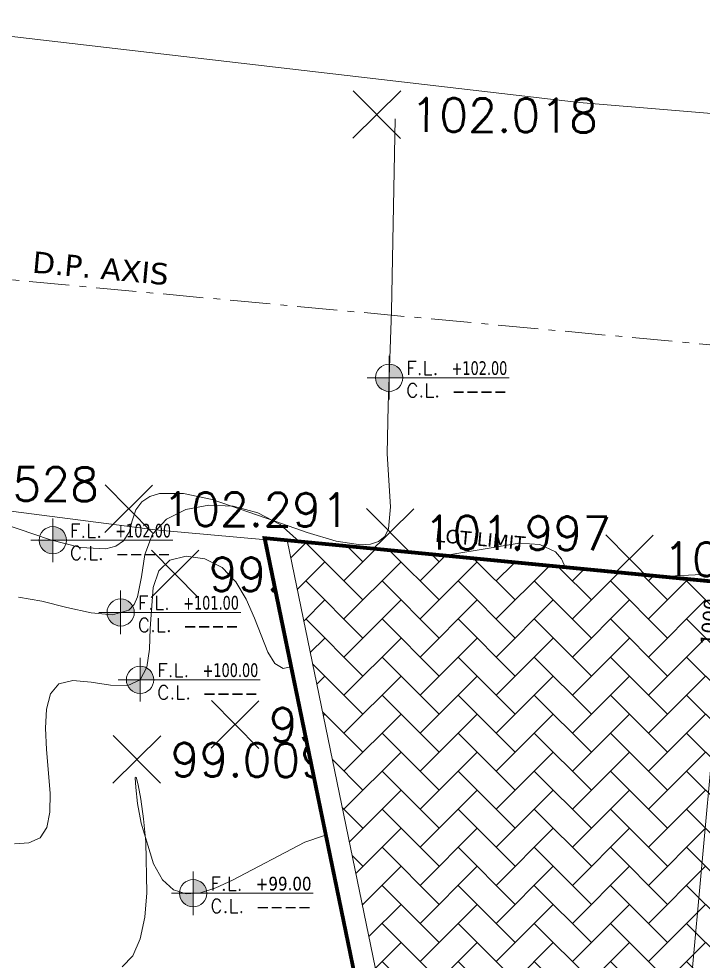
# Model space of a CAD drawing. Header units: inches. Extents: x -48 to 777, y -156 to 510.
# Drawn here: x 380.97 to 391.14, y 157.27 to 171.27 of the extents above; entities that cross this region are included whole.
import ezdxf
from ezdxf.enums import TextEntityAlignment as Align

# ---------------------------------------------------------------- set-up
doc = ezdxf.new("R2010")
doc.units = ezdxf.units.IN
doc.header["$MEASUREMENT"] = 0
doc.set_wipeout_variables(frame=1)
for name, pattern in [('ACAD_ISO10W100', [18, 12, -3, 0, -3]), ('HIDDEN', [0.375, 0.25, -0.125]), ('NUHA', [1.45, 0.75, -0.25, 0.2, -0.25])]:
    doc.linetypes.add(name, pattern=pattern)
doc.layers.get('Defpoints').update_dxf_attribs({"lineweight": 5})
for name, color, linetype, lineweight in [('A-DIM', 9, 'Continuous', 5), ('A-HIDDEN', 254, 'HIDDEN', 5), ('A-LEVELS', 139, 'Continuous', 20), ('A-LIMIT LOT', 235, 'ACAD_ISO10W100', 20), ('A-LIMIT ROAD', 69, 'Continuous', 20), ('A-SIGNS1', 20, 'Continuous', 15), ('A-SIGNS2', 30, 'Continuous', 15), ('A-TEXT', 50, 'Continuous', 15), ('D-STONE', 52, 'Continuous', 20)]:
    doc.layers.add(name, color=color, linetype=linetype, lineweight=lineweight)
doc.layers.add('HH-DARK GREY', color=7, linetype='Continuous', lineweight=5, true_color=0x404040)
doc.layers.add('pts pc', color=7, linetype='Continuous')
doc.styles.add('2mm', font='simplex.shx', dxfattribs={"height": 0.5})
doc.styles.add('ROMAND', font='verdana.ttf')
doc.styles.add('ROMANS', font='romans__.ttf', dxfattribs={"height": 0.14})
doc.dimstyles.new('M-1.100', dxfattribs={"dimtxt": 0.2, "dimasz": 0.1, "dimexe": 0.05, "dimexo": 0.05, "dimgap": 0.1, "dimtad": 1, "dimlfac": 100, "dimrnd": 0.5, "dimzin": 9, "dimdsep": 46, "dimtxsty": 'ROMAND', "dimblk": 'OBLIQUE', "dimcen": 1, "dimdle": 0.05, "dimclrd": 256, "dimclre": 256, "dimclrt": 2, "dimadec": 0, "dimazin": 0, "dimtfac": 0.666667, "dimtmove": 2, "dimatfit": 3, "dimfxl": 0.04, "dimtolj": 1, "dimtzin": 5, "dimlwd": -1, "dimlwe": -1, "dimarcsym": 0})

# ---------------------------------------------------------------- blocks, each defined once
blk = doc.blocks.new('_Oblique')
at = {"color": 0, "linetype": 'ByBlock', "lineweight": -2}
blk.add_line((-0.5, -0.5), (0.5, 0.5), dxfattribs=at)
blk = doc.blocks.new('*D971')
at = {"layer": 'A-DIM', "transparency": 16777216}
for p, q in [((-315989.632, -27890.686), (-315990.54, -27900.737)), ((-315988.126, -27890.872), (-315989.686, -27890.731)), ((-315989.025, -27900.824), (-315990.585, -27900.683))]:
    blk.add_line(p, q, dxfattribs=at)
at = {"layer": 'Defpoints', "color": 0, "transparency": 16777216}
for p in [(-315988.077, -27890.877), (-315990.535, -27900.687), (-315988.975, -27900.828)]:
    blk.add_point(p, dxfattribs=at)
at = {"layer": 'A-DIM', "transparency": 16777216, "xscale": 0.1, "yscale": 0.1, "zscale": 0.1}
for p, rotation in [((-315989.636, -27890.736), 84.83901183361434), ((-315990.535, -27900.687), 264.8390118336143)]:
    blk.add_blockref('_Oblique', p, dxfattribs=dict(at, rotation=rotation))
at = {"layer": 'A-DIM', "color": 2, "transparency": 16777216, "insert": (-315990.223, -27894.799), "char_height": 0.2, "attachment_point": 5, "rotation": 84.839, "style": 'ROMAND'}
blk.add_mtext('\\A1;1000', dxfattribs=at)
blk = doc.blocks.new('GXFHGCGFCD')
at = {"layer": 'A-SIGNS1', "linetype": 'NUHA'}
h = blk.add_hatch(color=256, dxfattribs=at)
h.paths.add_polyline_path([(90.382, 61.33), (90.382, 61.17), (90.542, 61.17, 0.414214)])
h.paths.add_polyline_path([(90.382, 61.17), (90.222, 61.17, 0.414214), (90.382, 61.01)])
at = {"layer": 'A-SIGNS1'}
for p, q in [((90.382, 60.914), (90.382, 61.426)), ((90.126, 61.17), (91.79, 61.17))]:
    blk.add_line(p, q, dxfattribs=at)
blk.add_circle((90.382, 61.17), 0.16, dxfattribs=at)
blk = doc.blocks.new('DGXFHXFGDFD')
at = {"layer": 'A-SIGNS1'}
blk.add_blockref('GXFHGCGFCD', (0, 0), dxfattribs=at)
at = {"layer": 'A-SIGNS2', "linetype": 'NUHA', "style": 'ROMANS'}
for s, p in [('F.L.', (90.583, 61.203)), ('C.L.', (90.583, 60.941))]:
    blk.add_text(s, height=0.16, dxfattribs=at).set_placement(p)
at = {"layer": 'A-SIGNS2', "style": 'ROMANS', "width": 0.910135, "flags": 4}
for tag, p, p2 in [('NIV.FINI', (91.116, 61.203), (91.79, 61.203)), ('NIV.BETON', (91.116, 60.941), (91.79, 60.941))]:
    blk.add_attdef(tag, text='', height=0.16, dxfattribs=at).set_placement(p, p2, align=Align.FIT)
blk = doc.blocks.new('LOT 688  TOPOGRAPHIC PLAN')
at = {"layer": 'A-HIDDEN', "linetype": 'ACAD_ISO10W100', "ltscale": 0.05}
blk.add_line((-316003.31537, -27889.46215), (-315961.40493, -27893.35283), dxfattribs=at)
at = {"layer": 'A-LEVELS', "linetype": 'Continuous'}
for points in [[(-316000.96012, -27893.25911), (-316000.0107, -27893.57714), (-315999.5654, -27893.69179), (-315999.1905, -27893.71318), (-315999.04136, -27893.67397), (-315998.92411, -27893.59353), (-315998.84351, -27893.46589), (-315998.79683, -27893.29467), (-315998.74187, -27893.13398), (-315998.65411, -27893.01538), (-315998.53605, -27892.93585), (-315998.39102, -27892.89133), (-315998.03347, -27892.89091), (-315997.60824, -27892.98143), (-315996.66184, -27893.30447), (-315996.19421, -27893.47158), (-315995.766, -27893.59882), (-315995.40397, -27893.65349), (-315995.25615, -27893.64339), (-315995.13492, -27893.60288), (-315995.04362, -27893.52788), (-315994.98548, -27893.41445), (-315994.95535, -27893.08726), (-315995.00701, -27892.30014), (-315994.99391, -27891.58421), (-315994.94398, -27890.17883), (-315994.88611, -27887.32207)], [(-316000.48419, -27894.4336), (-316000.13983, -27894.49289), (-315999.76893, -27894.5838), (-315999.4066, -27894.66421), (-315999.08795, -27894.69199), (-315998.84808, -27894.62503), (-315998.76847, -27894.54306), (-315998.71562, -27894.42803), (-315998.6575, -27894.13068), (-315998.60653, -27893.79859), (-315998.49541, -27893.49756), (-315998.28608, -27893.27282), (-315997.99834, -27893.12875), (-315997.65882, -27893.06495), (-315997.29414, -27893.08101), (-315996.93091, -27893.17654), (-315996.59576, -27893.35111), (-315996.31531, -27893.60434), (-315996.11265, -27893.93039), (-315995.9661, -27894.25485), (-315995.89754, -27894.37855), (-315995.82329, -27894.45617), (-315995.73684, -27894.47282), (-315995.63545, -27894.42812), (-315995.39538, -27894.22406), (-315995.11945, -27893.98795), (-315994.97324, -27893.90319), (-315994.82431, -27893.86479), (-315994.50834, -27893.87419), (-315993.04556, -27893.63094), (-315992.74, -27893.64814), (-315992.50312, -27893.75982), (-315992.41741, -27893.86096), (-315992.35723, -27893.99758), (-315992.3099, -27894.36733), (-315992.2912, -27894.54351), (-315992.24678, -27894.66197), (-315992.15526, -27894.68448), (-315992.01817, -27894.61526), (-315991.72712, -27894.43017), (-315991.45875, -27894.28867), (-315990.9198, -27894.12629), (-315990.3316, -27894.09384), (-315989.71284, -27894.15121)], [(-315998.94736, -27899.92927), (-315998.78659, -27899.76575), (-315998.67648, -27899.51181), (-315998.60967, -27899.19147), (-315998.5788, -27898.82873), (-315998.59543, -27898.0721), (-315998.6282, -27897.72622), (-315998.66745, -27897.43397), (-315998.70583, -27897.21936), (-315998.73596, -27897.1064), (-315998.75051, -27897.1189), (-315998.74411, -27897.26036), (-315998.71503, -27897.49686), (-315998.66196, -27897.79047), (-315998.47852, -27898.39721), (-315998.3455, -27898.63445), (-315998.18362, -27898.782), (-315997.99514, -27898.84101), (-315997.78359, -27898.82692), (-315997.55252, -27898.75521), (-315997.30548, -27898.64136), (-315996.22863, -27898.07431), (-315995.95499, -27897.98205), (-315995.68661, -27897.94009), (-315995.17065, -27897.9811), (-315994.67945, -27898.0386), (-315994.44188, -27898.01635), (-315994.20863, -27897.94567), (-315993.29056, -27897.48369), (-315992.82933, -27897.28401), (-315992.35696, -27897.11797), (-315991.86048, -27897.03512), (-315991.34837, -27897.00787), (-315990.31233, -27897.0048), (-315989.80593, -27896.97135)]]:
    blk.add_lwpolyline(points, dxfattribs=at)
at = {"layer": 'A-LEVELS', "color": 209, "linetype": 'Continuous'}
blk.add_lwpolyline([(-316000.54395, -27898.09658), (-316000.33005, -27898.08466), (-316000.16634, -27898.01025), (-316000.06299, -27897.85854), (-316000.01876, -27897.62984), (-316000.01679, -27897.34513), (-316000.06759, -27896.69761), (-316000.08436, -27896.37976), (-316000.07137, -27896.09582), (-316000.01062, -27895.86829), (-315999.8841, -27895.71964), (-315999.67613, -27895.66949), (-315999.40579, -27895.69471), (-315999.11891, -27895.73915), (-315998.86206, -27895.74583), (-315998.68003, -27895.65988), (-315998.58122, -27895.47004), (-315998.53974, -27895.20621), (-315998.52831, -27894.89989), (-315998.48664, -27894.28586), (-315998.40189, -27894.04115), (-315998.23838, -27893.8799), (-315997.994, -27893.82156), (-315997.7164, -27893.86172), (-315997.45904, -27893.99312), (-315997.25645, -27894.20226), (-315997.10078, -27894.46182), (-315996.97846, -27894.74253), (-315996.77952, -27895.25048), (-315996.67573, -27895.41924), (-315996.55101, -27895.4924), (-315996.39767, -27895.45923), (-315996.2184, -27895.34161), (-315995.79711, -27894.95388), (-315995.3172, -27894.53096), (-315995.06466, -27894.36936), (-315994.80874, -27894.27461), (-315994.27122, -27894.25672), (-315993.98456, -27894.23679), (-315993.72851, -27894.25809), (-315993.53968, -27894.37129), (-315993.43865, -27894.60317), (-315993.38503, -27895.23683), (-315993.36207, -27895.5263), (-315993.29478, -27895.72268), (-315993.23351, -27895.7684), (-315993.14911, -27895.77167), (-315992.92623, -27895.67622), (-315992.41532, -27895.32744), (-315991.94896, -27895.01543), (-315991.50732, -27894.77731), (-315991.05676, -27894.62993), (-315990.56626, -27894.58845), (-315990.04638, -27894.64169)], dxfattribs=at)
at = {"layer": 'A-LIMIT LOT', "linetype": 'Continuous', "const_width": 0.1}
blk.add_lwpolyline([(-315996.80172, -27893.57917), (-315985.1164, -27950.2257), (-315970.22923, -27937.16678), (-315964.6636, -27941.43051), (-315964.08799, -27936.87852), (-315969.32038, -27930.53073), (-315969.32038, -27896.23659), (-315996.80172, -27893.57917)], dxfattribs=at)
at = {"layer": 'A-LIMIT ROAD', "linetype": 'Continuous'}
for points in [[(-315992.15526, -27887.07533), (-316002.84459, -27885.83384)], [(-315992.15526, -27887.07533), (-315973.78379, -27888.60145), (-315955.13582, -27890.27286)], [(-315998.45513, -27893.43141), (-316007.22571, -27892.29341)], [(-315998.45513, -27893.43141), (-315996.80172, -27893.57917)]]:
    blk.add_lwpolyline(points, dxfattribs=at)
at = {"layer": 'pts pc', "linetype": 'Continuous'}
for points in [[(-315994.80516, -27886.90615), (-315995.51594, -27887.60935)], [(-315994.80895, -27887.61314), (-315995.51215, -27886.90236)], [(-315998.49264, -27892.76747), (-315999.20342, -27893.47067)], [(-315998.49643, -27893.47446), (-315999.19963, -27892.76368)], [(-315994.60945, -27893.11629), (-315995.32023, -27893.81949)], [(-315994.61324, -27893.82328), (-315995.31644, -27893.1125)], [(-315991.05251, -27893.51036), (-315991.76329, -27894.21356)], [(-315991.0563, -27894.21735), (-315991.7595, -27893.50657)], [(-315997.80482, -27893.73517), (-315998.5156, -27894.43837)], [(-315997.80861, -27894.44216), (-315998.51181, -27893.73138)], [(-315994.14135, -27894.21781), (-315994.85213, -27894.92101)], [(-315994.14514, -27894.9248), (-315994.84834, -27894.21402)], [(-315990.33469, -27894.47822), (-315991.04547, -27895.18142)], [(-315990.33848, -27895.18521), (-315991.04168, -27894.47443)], [(-315996.9128, -27895.97398), (-315997.62358, -27896.67718)], [(-315996.91659, -27896.68097), (-315997.61979, -27895.97019)], [(-315993.74773, -27896.34195), (-315994.45851, -27897.04515)], [(-315993.75152, -27897.04894), (-315994.45472, -27896.33816)], [(-315998.3716, -27896.49217), (-315999.08238, -27897.19537)], [(-315998.37539, -27897.19916), (-315999.07859, -27896.48838)], [(-315994.48913, -27898.65301), (-315995.19991, -27899.35621)], [(-315994.49292, -27899.36), (-315995.19612, -27898.64922)]]:
    blk.add_lwpolyline(points, dxfattribs=at)
at = {"layer": 'A-SIGNS1'}
ref = blk.add_blockref('DGXFHXFGDFD', (-316109.51107, -27968.68403), dxfattribs=dict(at, xscale=1.267200000000003, yscale=1.267200000000003, zscale=1.267200000000003))
ref.add_attrib('NIV.FINI', '+102.00', dxfattribs={"layer": 'A-SIGNS2', "height": 0.202752, "style": 'ROMAND', "width": 0.680836}).set_placement((-315994.04905, -27891.12741), (-315993.22108, -27891.12741), align=Align.FIT)
ref.add_attrib('NIV.BETON', '----', dxfattribs={"layer": 'A-SIGNS2', "height": 0.202752, "style": 'ROMAND', "width": 1.634557}).set_placement((-315994.04905, -27891.45918), (-315993.22108, -27891.45918), align=Align.FIT)
ref = blk.add_blockref('DGXFHXFGDFD', (-316114.50924, -27971.10049), dxfattribs=dict(at, xscale=1.267200000000003, yscale=1.267200000000003, zscale=1.267200000000003))
ref.add_attrib('NIV.FINI', '+102.00', dxfattribs={"layer": 'A-SIGNS2', "height": 0.202752, "style": 'ROMAND', "width": 0.680836}).set_placement((-315999.04722, -27893.54387), (-315998.21925, -27893.54387), align=Align.FIT)
ref.add_attrib('NIV.BETON', '----', dxfattribs={"layer": 'A-SIGNS2', "height": 0.202752, "style": 'ROMAND', "width": 1.634557}).set_placement((-315999.04722, -27893.87564), (-315998.21925, -27893.87564), align=Align.FIT)
ref = blk.add_blockref('DGXFHXFGDFD', (-316113.49992, -27972.17327), dxfattribs=dict(at, xscale=1.267200000000003, yscale=1.267200000000003, zscale=1.267200000000003))
ref.add_attrib('NIV.FINI', '+101.00', dxfattribs={"layer": 'A-SIGNS2', "height": 0.202752, "style": 'ROMAND', "width": 0.680836}).set_placement((-315998.0379, -27894.61666), (-315997.20993, -27894.61666), align=Align.FIT)
ref.add_attrib('NIV.BETON', '----', dxfattribs={"layer": 'A-SIGNS2', "height": 0.202752, "style": 'ROMAND', "width": 1.634557}).set_placement((-315998.0379, -27894.94842), (-315997.20993, -27894.94842), align=Align.FIT)
ref = blk.add_blockref('DGXFHXFGDFD', (-316113.21193, -27973.17464), dxfattribs=dict(at, xscale=1.267200000000003, yscale=1.267200000000003, zscale=1.267200000000003))
ref.add_attrib('NIV.FINI', '+100.00', dxfattribs={"layer": 'A-SIGNS2', "height": 0.202752, "style": 'ROMAND', "width": 0.680836}).set_placement((-315997.74991, -27895.61803), (-315996.92194, -27895.61803), align=Align.FIT)
ref.add_attrib('NIV.BETON', '----', dxfattribs={"layer": 'A-SIGNS2', "height": 0.202752, "style": 'ROMAND', "width": 1.634557}).set_placement((-315997.74991, -27895.9498), (-315996.92194, -27895.9498), align=Align.FIT)
at = {"layer": 'A-TEXT', "insert": (-316000.26204, -27889.28746), "char_height": 0.32, "width": 71.8076328, "attachment_point": 1, "rotation": 354.696245, "style": 'ROMAND'}
blk.add_mtext('D.P. AXIS', dxfattribs=at)
at = {"layer": 'pts pc', "color": 1, "char_height": 0.5, "attachment_point": 1, "rotation": 359.692852, "style": '2mm'}
for s, insert, width in [('\\Fsimplex.shx;\\W1.0000000000;\\T1.0000000000;\\o\\l102.018', (-315994.65922, -27887.01043), 3.3571429), ('\\Fsimplex.shx;\\W1.0000000000;\\T1.0000000000;\\o\\l102.528', (-316002.0747, -27892.48976), 3.452381), ('\\Fsimplex.shx;\\W1.0000000000;\\T1.0000000000;\\o\\l102.291', (-315998.3467, -27892.87175), 3.3571429), ('\\Fsimplex.shx;\\W1.0000000000;\\T1.0000000000;\\o\\l101.997', (-315994.46351, -27893.22057), 3.3571429), ('\\Fsimplex.shx;\\W1.0000000000;\\T1.0000000000;\\o\\l101.765', (-315990.90657, -27893.61465), 3.3571429), ('\\Fsimplex.shx;\\W1.0000000000;\\T1.0000000000;\\o\\l99.486', (-315997.65887, -27893.83945), 3.0714286), ('\\Fsimplex.shx;\\W1.0000000000;\\T1.0000000000;\\o\\l99.226', (-315993.99541, -27894.3221), 3.0714286), ('\\Fsimplex.shx;\\W1.0000000000;\\T1.0000000000;\\o\\l99.165', (-315996.76686, -27896.07827), 2.9761905), ('\\Fsimplex.shx;\\W1.0000000000;\\T1.0000000000;\\o\\l99.147', (-315993.60179, -27896.44624), 2.9761905), ('\\Fsimplex.shx;\\W1.0000000000;\\T1.0000000000;\\o\\l99.009', (-315998.22566, -27896.59645), 3.0714286), ('\\Fsimplex.shx;\\W1.0000000000;\\T1.0000000000;\\o\\l98.893', (-315994.34319, -27898.7573), 3.0714286)]:
    blk.add_mtext(s, dxfattribs=dict(at, insert=insert, width=width))
at = {"linetype": 'Continuous'}
blk.add_wipeout([(-315996.80172, -27893.57917), (-315969.32038, -27896.23659), (-315969.32038, -27930.53073), (-315964.08799, -27936.87852), (-315964.6636, -27941.43051), (-315970.22923, -27937.16678), (-315985.1164, -27950.2257)], dxfattribs=at).dxf.layer = 'A-LIMIT LOT'
at = {"layer": 'A-SIGNS1'}
ref = blk.add_blockref('DGXFHXFGDFD', (-316112.42126, -27976.34873), dxfattribs=dict(at, xscale=1.267200000000003, yscale=1.267200000000003, zscale=1.267200000000003))
ref.add_attrib('NIV.FINI', '+99.00', dxfattribs={"layer": 'A-SIGNS2', "height": 0.202752, "style": 'ROMAND', "width": 0.797031}).set_placement((-315996.95924, -27898.79211), (-315996.13128, -27898.79211), align=Align.FIT)
ref.add_attrib('NIV.BETON', '----', dxfattribs={"layer": 'A-SIGNS2', "height": 0.202752, "style": 'ROMAND', "width": 1.634557}).set_placement((-315996.95924, -27899.12388), (-315996.13128, -27899.12388), align=Align.FIT)
at = {"layer": 'A-TEXT', "insert": (-315994.28256, -27893.4079), "char_height": 0.2, "width": 71.8076328, "attachment_point": 1, "rotation": 354.696245, "style": 'ROMAND'}
blk.add_mtext('LOT LIMIT', dxfattribs=at)
at = {"layer": 'A-DIM'}
dim = blk.add_linear_dim(base=(-315990.53506, -27900.68714), p1=(-315988.07657, -27890.87682), p2=(-315988.97537, -27900.82801), angle=264.839012, text='1000', dimstyle='M-1.100', dxfattribs=at)
dim.commit()
dim.dimension.update_dxf_attribs({"geometry": '*D971', "text_midpoint": (-315990.22258, -27894.79934), "dimtype": 129})

msp = doc.modelspace()

# ---------------------------------------------------------------- block references
at = {"layer": 'pts pc'}
msp.add_blockref('LOT 688  TOPOGRAPHIC PLAN', (316381.44716, 28057.10823), dxfattribs=at)

# ---------------------------------------------------------------- next in the draw order: hatches: boundary and pattern name
at = {"layer": 'HH-DARK GREY'}
h = msp.add_hatch(dxfattribs=at)
h.set_pattern_fill('AR-HBONE', color=256, scale=0.1)
h.paths.add_polyline_path([(411.82678, 160.90065), (411.82678, 154.51852), (409.12678, 154.51852), (409.12678, 155.75845), (391.72678, 155.75845), (391.72678, 156.35831), (386.43097, 156.35831), (384.95799, 163.49883)])

# ---------------------------------------------------------------- next in the draw order: linework, layer by layer
at = {"layer": 'D-STONE', "linetype": 'Continuous'}
msp.add_line((411.82678, 160.90065), (384.95799, 163.49883), dxfattribs=at)
msp.add_lwpolyline([(386.43097, 156.35831), (386.12465, 156.35831), (384.64544, 163.52905), (384.95799, 163.49883)], close=True, dxfattribs=at)

doc.saveas('drawing.dxf')
